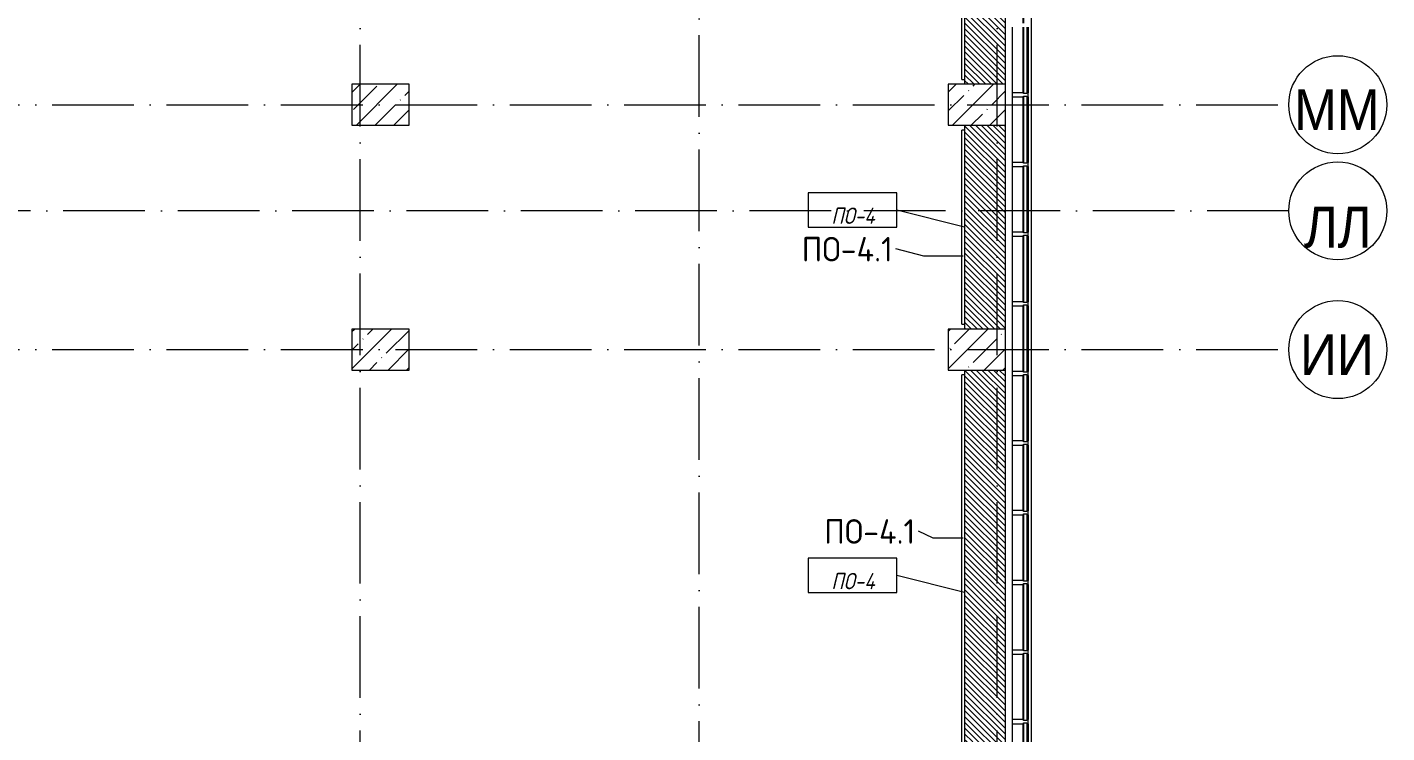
# Model space of a CAD drawing. Header units: millimetres. Extents: x -6467 to 106027, y -7090 to 195095.
# Drawn here: x 89275 to 105918, y 56688 to 65330 of the extents above; entities that cross this region are included whole.
import ezdxf

# ---------------------------------------------------------------- set-up
doc = ezdxf.new("R2010")
doc.units = ezdxf.units.MM
doc.linetypes.add('50_200_ШТРИХ_1Т_ш5_п1_п1_', pattern=[1400, 1000, -200, 0, -200])
for name, color, linetype, lineweight in [('A-FLOR', 7, 'Continuous', 9), ('A-FLOR-IDEN', 7, 'Continuous', 9), ('A-GLAZ', 7, 'Continuous', 5), ('A-GLAZ-CWMG', 7, 'Continuous', 9), ('A-GLAZ-CWMG-1', 7, 'Continuous', 20), ('A-WALL', 7, 'Continuous', 5), ('A-WALL-IDEN', 7, 'Continuous', 9), ('S-COLS', 7, 'Continuous', 9), ('S-COLS-1', 7, 'Continuous', 5)]:
    doc.layers.add(name, color=color, linetype=linetype, lineweight=lineweight)
for name, color, linetype, lineweight, true_color in [('A-FLOR-PATT-1', 7, 'Continuous', 5, 0xd61c12), ('Оси-1', 7, 'Continuous', 20, 0xaaaaaa), ('Оси-2', 7, 'Continuous', 9, 0xaaaaaa), ('Оси-3', 7, '50_200_ШТРИХ_1Т_ш5_п1_п1_', 9, 0xaaaaaa)]:
    doc.layers.add(name, color=color, linetype=linetype, lineweight=lineweight, true_color=true_color)
doc.styles.add('Arial', font='arial.ttf', dxfattribs={"width": 0.9, "height": 500})
doc.styles.add('GOST Common', font='', dxfattribs={"height": 300})
doc.styles.add('GOST Common_I', font='', dxfattribs={"width": 0.9, "height": 200})
doc.styles.get('GOST Common').set_extended_font_data('GOST Common')
doc.styles.get('GOST Common_I').set_extended_font_data('GOST Common', italic=True)

# ---------------------------------------------------------------- blocks, each defined once
blk = doc.blocks.new('Прямоугольный импост - Импост структурный с накладкой - 180мм-22877075-АИ_План этажа Радиаторы_2')
at = {"layer": 'A-GLAZ-CWMG'}
for p, q in [((101330, 56799), (101330, 56021)), ((101510, 56799), (101510, 56021)), ((101527, 56799), (101527, 56021))]:
    blk.add_line(p, q, dxfattribs=at)
blk = doc.blocks.new('Прямоугольный импост - Импост структурный с накладкой - 180мм-22877077-АИ_План этажа Радиаторы_2')
at = {"layer": 'A-GLAZ-CWMG'}
for p, q in [((101330, 57652), (101330, 56849)), ((101510, 57652), (101510, 56849)), ((101527, 57652), (101527, 56849))]:
    blk.add_line(p, q, dxfattribs=at)
blk = doc.blocks.new('Прямоугольный импост - Импост структурный с накладкой - 180мм-22437174-АИ_План этажа Радиаторы_2')
at = {"layer": 'A-GLAZ-CWMG-1'}
for p, q in [((-25, 0), (-25, 17)), ((-25, 17), (25, 17)), ((-15, 0), (-25, 0)), ((-15, -40), (-15, 0)), ((25, 0), (15, 0)), ((15, 0), (15, -40)), ((25, 17), (25, 0)), ((-25, -180), (-25, -40)), ((-25, -40), (-15, -40)), ((15, -40), (25, -40)), ((25, -40), (25, -180)), ((25, -180), (-25, -180))]:
    blk.add_line(p, q, dxfattribs=at)
blk = doc.blocks.new('BSC_Колонна _Прямоугольная - 500х700-V302-АИ_План этажа Радиаторы_2')
at = {"layer": 'S-COLS-1'}
h = blk.add_hatch(dxfattribs=at)
h.set_pattern_fill('FP_198', color=256, style=0, pattern_type=2)
h.set_pattern_definition([(315, (-64381.04, 93600), (228.0985, 228.0985), []), (315, (-64381.04, 93371.9), (228.0985, 228.0985), [403.225, -80.645, 6.706, -73.939])])
h.paths.add_polyline_path([(-250, 350), (-250, -350), (250, -350), (250, 350), (69, 350)])
for p, q in [((250, 350), (-250, 350)), ((-250, 350), (-250, -350)), ((250, -350), (250, 350)), ((-250, -350), (250, -350))]:
    blk.add_line(p, q, dxfattribs=at)
blk = doc.blocks.new('BSC_Колонна _Прямоугольная - 500х700-V311-АИ_План этажа Радиаторы_2')
at = {"layer": 'S-COLS-1'}
h = blk.add_hatch(dxfattribs=at)
h.set_pattern_fill('FP_207', color=256, style=0, pattern_type=2)
h.set_pattern_definition([(315, (-64381.04, 100900), (228.0985, 228.0985), []), (315, (-64381.04, 100671.9), (228.0985, 228.0985), [403.225, -80.645, 6.706, -73.939])])
h.paths.add_polyline_path([(-250, 73), (-250, -350), (250, -350), (250, 350), (-250, 350)])
for p, q in [((250, 350), (-250, 350)), ((-250, 350), (-250, -350)), ((250, -350), (250, 350)), ((-250, -350), (250, -350))]:
    blk.add_line(p, q, dxfattribs=at)
blk = doc.blocks.new('BSC_Колонна _Прямоугольная - 500х700-V314-АИ_План этажа Радиаторы_2')
at = {"layer": 'S-COLS-1'}
h = blk.add_hatch(dxfattribs=at)
h.set_pattern_fill('FP_210', color=256, style=0, pattern_type=2)
h.set_pattern_definition([(315, (-61381.04, 93600), (228.0985, 228.0985), []), (315, (-61381.04, 93371.9), (228.0985, 228.0985), [403.225, -80.645, 6.706, -73.939])])
h.paths.add_polyline_path([(-250, 350), (-250, -350), (250, -350), (250, 350)])
for p, q in [((250, 350), (-250, 350)), ((-250, 350), (-250, -350)), ((250, -350), (250, 350)), ((-250, -350), (250, -350))]:
    blk.add_line(p, q, dxfattribs=at)
blk = doc.blocks.new('BSC_Колонна _Прямоугольная - 500х700-V315-АИ_План этажа Радиаторы_2')
at = {"layer": 'S-COLS-1'}
h = blk.add_hatch(dxfattribs=at)
h.set_pattern_fill('FP_211', color=256, style=0, pattern_type=2)
h.set_pattern_definition([(315, (-61381.04, 100900), (228.0985, 228.0985), []), (315, (-61381.04, 100671.9), (228.0985, 228.0985), [403.225, -80.645, 6.706, -73.939])])
h.paths.add_polyline_path([(-250, 350), (-250, -350), (250, -350), (250, 350)])
for p, q in [((250, 350), (-250, 350)), ((-250, 350), (-250, -350)), ((250, -350), (250, 350)), ((-250, -350), (250, -350))]:
    blk.add_line(p, q, dxfattribs=at)
blk = doc.blocks.new('Отлив_СКБ - Отлив витража-25819251-АИ_План этажа Радиаторы_2')
at = {"layer": 'A-GLAZ'}
for p, q in [((0, 59), (0, 100)), ((13650, 100), (0, 100)), ((50, 2), (828.125, 2)), ((878.125, 2), (1681.25, 2)), ((1731.25, 2), (2534.375, 2)), ((2584.375, 2), (3387.5, 2)), ((3437.5, 2), (4240.625, 2)), ((4290.625, 2), (5093.75, 2)), ((5143.75, 2), (5946.875, 2)), ((5996.875, 2), (6800, 2)), ((6850, 2), (7653.125, 2)), ((7703.125, 2), (8506.25, 2)), ((8556.25, 2), (9359.375, 2)), ((9409.375, 2), (10212.5, 2)), ((10262.5, 2), (11065.625, 2)), ((11115.625, 2), (11918.75, 2)), ((11968.75, 2), (12771.875, 2)), ((12821.875, 2), (13600, 2)), ((13650, 100), (13650, 59)), ((828.125, 0), (50, 0)), ((1681.25, 0), (878.125, 0)), ((2534.375, 0), (1731.25, 0)), ((3387.5, 0), (2584.375, 0)), ((4240.625, 0), (3437.5, 0)), ((5093.75, 0), (4290.625, 0)), ((5946.875, 0), (5143.75, 0)), ((6800, 0), (5996.875, 0)), ((7653.125, 0), (6850, 0)), ((8506.25, 0), (7703.125, 0)), ((9359.375, 0), (8556.25, 0)), ((10212.5, 0), (9409.375, 0)), ((11065.625, 0), (10262.5, 0)), ((11918.75, 0), (11115.625, 0)), ((12771.875, 0), (11968.75, 0)), ((13600, 0), (12821.875, 0))]:
    blk.add_line(p, q, dxfattribs=at)
blk = doc.blocks.new('Ось сетки - Круг_Ø6_00__ISO-2_5_0_9K_-17386508-АИ_План этажа Радиаторы_2')
at = {"layer": 'Оси-1'}
blk.add_circle((0, 0), 3, dxfattribs=at)
blk = doc.blocks.new('AAR_СКБ_Марка_Перекрытия_1 мм - Марка пола-27961726-АИ_План этажа Радиаторы_2')
at = {"layer": 'A-FLOR-IDEN'}
for p, q in [((2.723, 2.101), (-2.69, 2.101)), ((-2.69, 2.101), (-2.69, 0)), ((2.723, 0), (2.723, 2.101)), ((-2.69, 0), (2.723, 0))]:
    blk.add_line(p, q, dxfattribs=at)

msp = doc.modelspace()

# ---------------------------------------------------------------- hatches: boundary and pattern name
at = {"layer": 'A-FLOR-PATT-1'}
h = msp.add_hatch(dxfattribs=at)
h.set_pattern_fill('FP_317', color=256, style=0, pattern_type=2)
h.set_pattern_definition([(315, (101000, 67256.04), (35.3553, 35.3553), [])])
h.paths.add_polyline_path([(101250, 64631), (101250, 69652), (101175, 69652), (101175, 69658), (101250, 69658), (101250, 69681), (101000, 69681), (101001, 69658), (101075, 69658), (101075, 69652), (100994, 69652), (100994, 69733), (101000, 69733), (101000, 69881), (100750, 69881), (100750, 64631), (100827, 64631)])
h = msp.add_hatch(dxfattribs=at)
h.set_pattern_fill('FP_316', color=256, style=0, pattern_type=2)
h.set_pattern_definition([(315, (101000, 62881.04), (35.3553, 35.3553), [])])
h.paths.add_polyline_path([(100827, 61631), (101250, 61631), (101250, 64131), (100750, 64131), (100750, 61631)])
h = msp.add_hatch(dxfattribs=at)
h.set_pattern_fill('FP_315', color=256, style=0, pattern_type=2)
h.set_pattern_definition([(315, (101000, 58406.04), (35.3553, 35.3553), [])])
h.paths.add_polyline_path([(100870, 55681), (101000, 55681), (101000, 55836), (100994, 55836), (100994, 55917), (101075, 55917), (101075, 55911), (101175, 55911), (101175, 55917), (101250, 55917), (101250, 61131), (100750, 61131), (100750, 56576), (100870, 56576), (100870, 55881)])

# ---------------------------------------------------------------- linework, layer by layer
at = {"layer": 'A-FLOR'}
for p, q in [((101250, 64631), (101250, 69621)), ((100750, 64691), (100750, 64631)), ((100750, 64131), (100750, 64071)), ((101250, 61631), (101250, 64131)), ((100750, 61691), (100750, 61631)), ((100750, 61131), (100750, 61071)), ((101250, 55971), (101250, 61131))]:
    msp.add_line(p, q, dxfattribs=at)
at = {"layer": 'A-FLOR-IDEN'}
for p, q in [((100750, 62881), (99919, 63091)), ((100750, 58406), (99919, 58616))]:
    msp.add_line(p, q, dxfattribs=at)
at = {"layer": 'A-WALL'}
for p, q in [((100715, 64691), (100715, 69821)), ((100750, 69821), (100750, 64691)), ((100715, 64691), (100750, 64691)), ((100715, 61691), (100715, 64071)), ((100750, 64071), (100715, 64071)), ((100750, 64071), (100750, 61691)), ((100715, 61691), (100750, 61691)), ((100715, 56576), (100715, 61071)), ((100750, 61071), (100715, 61071)), ((100750, 61071), (100750, 56576))]:
    msp.add_line(p, q, dxfattribs=at)
at = {"layer": 'A-WALL-IDEN'}
for p, q in [((100250, 62525), (99909, 62614)), ((100732, 62525), (100250, 62525)), ((100364, 59070), (100184, 59157)), ((100732, 59070), (100364, 59070))]:
    msp.add_line(p, q, dxfattribs=at)
at = {"layer": 'Оси-3'}
for p, q in [((93350, -5890), (93350, 91281)), ((97500, 47431), (97500, 91281)), ((101150, -5890), (101150, 91281)), ((82581, 64381), (104718, 64381)), ((104718, 63081), (-5267, 63081)), ((82581, 61381), (104718, 61381))]:
    msp.add_line(p, q, dxfattribs=at)

# ---------------------------------------------------------------- block references
at = {"layer": 'A-FLOR-IDEN', "xscale": 199.9999999999999, "yscale": 199.9999999999999, "zscale": 199.9999999999999}
for p in [(99374, 62881), (99374, 58406)]:
    msp.add_blockref('AAR_СКБ_Марка_Перекрытия_1 мм - Марка пола-27961726-АИ_План этажа Радиаторы_2', p, dxfattribs=at)
at = {"layer": 'A-GLAZ', "rotation": 269.9999999999995}
msp.add_blockref('Отлив_СКБ - Отлив витража-25819251-АИ_План этажа Радиаторы_2', (101468, 69621), dxfattribs=at)
at = {"layer": 'A-GLAZ-CWMG'}
for name, p in [('Прямоугольный импост - Импост структурный с накладкой - 180мм-22877077-АИ_План этажа Радиаторы_2', (0, 7678)), ('Прямоугольный импост - Импост структурный с накладкой - 180мм-22877077-АИ_План этажа Радиаторы_2', (0, 6825)), ('Прямоугольный импост - Импост структурный с накладкой - 180мм-22877077-АИ_План этажа Радиаторы_2', (0, 5972)), ('Прямоугольный импост - Импост структурный с накладкой - 180мм-22877077-АИ_План этажа Радиаторы_2', (0, 5119)), ('Прямоугольный импост - Импост структурный с накладкой - 180мм-22877077-АИ_План этажа Радиаторы_2', (0, 4266)), ('Прямоугольный импост - Импост структурный с накладкой - 180мм-22877077-АИ_План этажа Радиаторы_2', (0, 3413)), ('Прямоугольный импост - Импост структурный с накладкой - 180мм-22877077-АИ_План этажа Радиаторы_2', (0, 2559)), ('Прямоугольный импост - Импост структурный с накладкой - 180мм-22877077-АИ_План этажа Радиаторы_2', (0, 1706)), ('Прямоугольный импост - Импост структурный с накладкой - 180мм-22877077-АИ_План этажа Радиаторы_2', (0, 853)), ('Прямоугольный импост - Импост структурный с накладкой - 180мм-22877077-АИ_План этажа Радиаторы_2', (0, 0)), ('Прямоугольный импост - Импост структурный с накладкой - 180мм-22877075-АИ_План этажа Радиаторы_2', (0, 0))]:
    msp.add_blockref(name, p, dxfattribs=at)
at = {"layer": 'A-GLAZ-CWMG', "extrusion": (0, 0, -1), "rotation": 90.00000000000203}
for p in [(-101510, 64502), (-101510, 63649), (-101510, 62796), (-101510, 61943), (-101510, 61090), (-101510, 60237), (-101510, 59384), (-101510, 58530), (-101510, 57677), (-101510, 56824)]:
    msp.add_blockref('Прямоугольный импост - Импост структурный с накладкой - 180мм-22437174-АИ_План этажа Радиаторы_2', p, dxfattribs=at)
at = {"layer": 'S-COLS', "rotation": 89.9999999999999}
for name, p in [('BSC_Колонна _Прямоугольная - 500х700-V302-АИ_План этажа Радиаторы_2', (93600, 64381)), ('BSC_Колонна _Прямоугольная - 500х700-V311-АИ_План этажа Радиаторы_2', (100900, 64381)), ('BSC_Колонна _Прямоугольная - 500х700-V314-АИ_План этажа Радиаторы_2', (93600, 61381)), ('BSC_Колонна _Прямоугольная - 500х700-V315-АИ_План этажа Радиаторы_2', (100900, 61381))]:
    msp.add_blockref(name, p, dxfattribs=at)
at = {"layer": 'Оси-1', "xscale": 199.9999999999999, "yscale": 199.9999999999999, "zscale": 199.9999999999999}
for p, rotation in [((105318, 64381), 269.9999999999995), ((105318, 63081), 89.9999999999998), ((105318, 61381), 269.9999999999995)]:
    msp.add_blockref('Ось сетки - Круг_Ø6_00__ISO-2_5_0_9K_-17386508-АИ_План этажа Радиаторы_2', p, dxfattribs=dict(at, rotation=rotation))

# ---------------------------------------------------------------- texts
at = {"layer": 'A-FLOR-IDEN', "char_height": 200, "width": 572.4, "attachment_point": 5, "line_spacing_factor": 1.022766, "style": 'GOST Common_I'}
for insert in [(99384, 63021), (99384, 58546)]:
    msp.add_mtext('\\pxqc,t0.9,1.8,2.7,3.6,4.5,5.4,6.3,7.2,8.1,9,9.9,10.8,11.7,12.6,13.5,14.4,15.3,16.2,17.1,18,18.9,19.8,20.7,21.6,22.5,23.4,24.3,25.2,26.1,27,27.9,28.8;{ПО-4}', dxfattribs=dict(at, insert=insert))
at = {"layer": 'A-WALL-IDEN', "char_height": 300, "width": 1178, "attachment_point": 2, "line_spacing_factor": 1.022766, "style": 'GOST Common'}
for insert in [(99313, 62761), (99588, 59304)]:
    msp.add_mtext('\\pxqc,t0.26667,0.53333,0.8,1.06667,1.33333,1.6,1.86667,2.13333,2.4,2.66667,2.93333,3.2,3.46667,3.73333,4,4.26667,4.53333,4.8,5.06667,5.33333,5.6,5.86667,6.13333,6.4,6.66667,6.93333,7.2,7.46667,7.73333,8,8.26667,8.53333;{ПО-4.1}', dxfattribs=dict(at, insert=insert))
at = {"layer": 'Оси-2', "char_height": 500, "attachment_point": 5, "line_spacing_factor": 0.936439, "style": 'Arial'}
for s, insert, width in [('\\pxqc,t4.572,9.144,13.716,18.288,22.86,27.432,32.004,36.576,41.148,45.72,50.292,54.864,59.436,64.008,68.58,73.152,77.724,82.296,86.868,91.44,96.012,100.584,105.156,109.728,114.3,118.872,123.444,128.016,132.588,137.16,141.732,146.304;{ММ}', (105307, 64319), 1036.8), ('\\pxqc,t4.572,9.144,13.716,18.288,22.86,27.432,32.004,36.576,41.148,45.72,50.292,54.864,59.436,64.008,68.58,73.152,77.724,82.296,86.868,91.44,96.012,100.584,105.156,109.728,114.3,118.872,123.444,128.016,132.588,137.16,141.732,146.304;{ЛЛ}', (105317, 62878), 846), ('\\pxqc,t4.572,9.144,13.716,18.288,22.86,27.432,32.004,36.576,41.148,45.72,50.292,54.864,59.436,64.008,68.58,73.152,77.724,82.296,86.868,91.44,96.012,100.584,105.156,109.728,114.3,118.872,123.444,128.016,132.588,137.16,141.732,146.304;{ИИ}', (105307, 61319), 916.2)]:
    msp.add_mtext(s, dxfattribs=dict(at, insert=insert, width=width))

doc.saveas('drawing.dxf')
